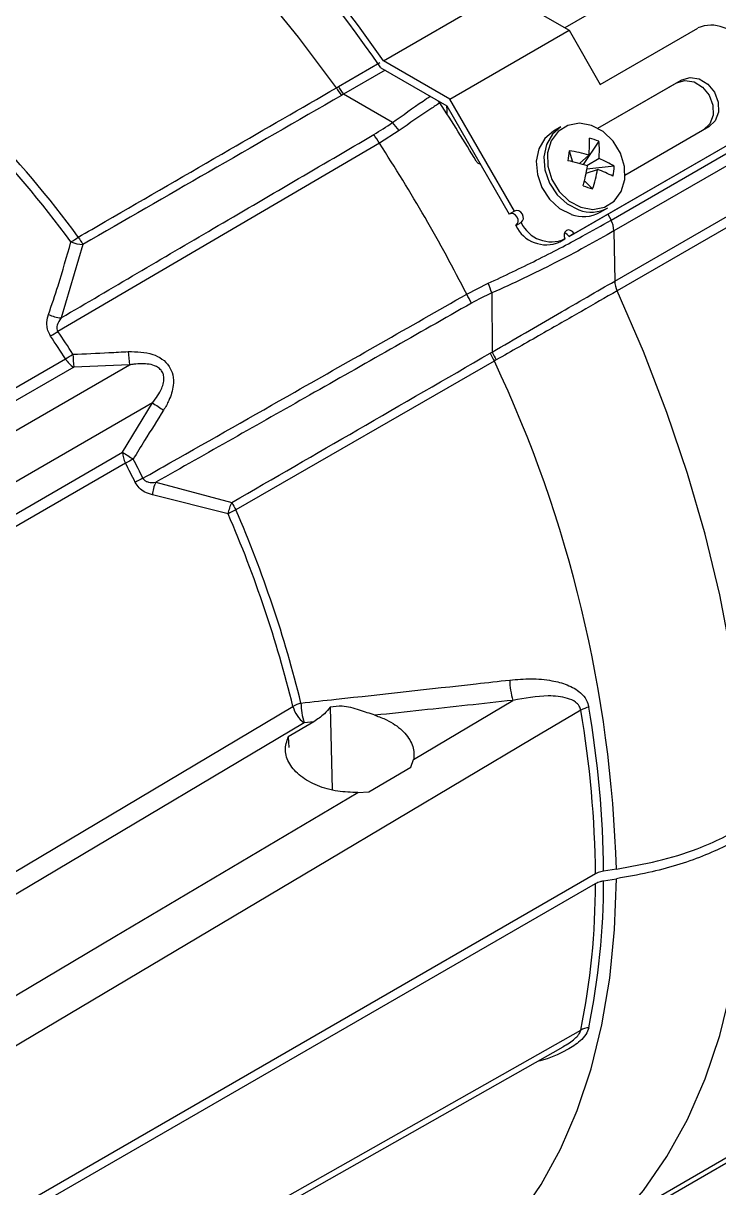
# Model space of a CAD drawing. Extents: x 8 to 113, y 1 to 87.
# Drawn here: x 77.784 to 80.176, y 65.02 to 69.027 of the extents above; entities that cross this region are included whole.
import ezdxf

# ---------------------------------------------------------------- set-up
doc = ezdxf.new("R2010")
doc.units = 0
doc.header["$MEASUREMENT"] = 0
doc.layers.add('OBJECT', color=7, linetype='CONTINUOUS')

msp = doc.modelspace()

# ---------------------------------------------------------------- linework, layer by layer
at = {"layer": 'OBJECT'}
for p, q in [((80.1524, 69.3037), (79.6461, 69.0114)), ((79.0222, 68.8981), (79.4323, 69.1349)), ((79.4323, 69.1349), (79.6609, 69.0029)), ((79.2507, 68.7662), (79.6609, 69.0029)), ((79.6609, 69.0029), (79.7683, 68.8168)), ((79.7683, 68.8168), (80.1042, 69.0107)), ((78.8677, 68.809), (79.0103, 68.8925)), ((79.2507, 68.7662), (79.0222, 68.8981)), ((79.0139, 68.8735), (79.2402, 68.7429)), ((78.8608, 68.805), (78.8677, 68.809)), ((79.7595, 68.6657), (80.0483, 68.8324)), ((79.7595, 68.6657), (80.0303, 68.822)), ((80.0303, 68.822), (80.0483, 68.8324)), ((79.0533, 68.6853), (78.8849, 68.7826)), ((79.4732, 68.3809), (79.2507, 68.7662)), ((79.2164, 68.7531), (79.2112, 68.7596)), ((79.2402, 68.7429), (79.4552, 68.3705)), ((79.8052, 68.3498), (80.479, 68.7387)), ((80.4891, 68.7014), (79.8153, 68.3125)), ((79.0761, 68.6576), (79.0086, 68.6139)), ((79.6331, 68.6706), (79.6069, 68.6555)), ((79.6608, 68.2928), (80.2862, 68.6539)), ((79.6788, 68.3032), (80.3042, 68.6643)), ((80.1418, 68.6704), (79.853, 68.5037)), ((79.0086, 68.6139), (77.9029, 67.9666)), ((79.7638, 68.6209), (79.7096, 68.5407)), ((79.6616, 68.5885), (79.6729, 68.5503)), ((79.697, 68.5442), (79.7291, 68.5734)), ((79.7641, 68.5613), (79.7223, 68.5369)), ((79.7197, 68.5115), (79.7591, 68.5243)), ((79.8161, 68.5351), (79.7222, 68.5249)), ((79.742, 68.4568), (79.7137, 68.4847)), ((79.8179, 68.1396), (80.4165, 68.4852)), ((79.4732, 68.3809), (79.4552, 68.3705)), ((79.7679, 68.3767), (79.7941, 68.3918)), ((79.7947, 68.3702), (79.8052, 68.3498)), ((79.4777, 68.3315), (79.4957, 68.3419)), ((80.2301, 68.3394), (79.8261, 68.1062)), ((79.6466, 68.2847), (79.6286, 68.2743)), ((79.6289, 68.2745), (79.6469, 68.2849)), ((79.6466, 68.2847), (79.6469, 68.2849)), ((79.6788, 68.3032), (79.6608, 68.2928)), ((79.8153, 68.3125), (79.8179, 68.1396)), ((77.9886, 68.2659), (77.9138, 68.0131)), ((79.6286, 68.2743), (79.6289, 68.2745)), ((79.3089, 68.0947), (79.3828, 68.1322)), ((79.395, 68.0992), (79.3966, 67.8957)), ((75.1573, 66.2725), (77.9284, 67.8723)), ((77.957, 67.8435), (75.187, 66.2444)), ((75.2814, 66.1961), (78.1486, 67.8513)), ((78.1486, 67.8513), (77.957, 67.8435)), ((79.4038, 67.8646), (78.5147, 67.3525)), ((79.4105, 67.8684), (79.4038, 67.8646)), ((78.2285, 67.721), (75.3585, 66.0642)), ((78.1247, 67.5511), (78.2285, 67.721)), ((75.3547, 65.952), (78.1247, 67.5511)), ((78.1352, 67.513), (75.3641, 65.9133)), ((78.2392, 67.4473), (78.5012, 67.378)), ((78.4879, 67.3389), (78.2277, 67.4043)), ((79.1257, 66.4938), (79.468, 66.697)), ((78.8393, 66.6734), (78.8456, 66.3898)), ((78.7826, 66.6235), (78.6951, 66.5718)), ((78.7826, 66.6235), (78.7494, 66.62)), ((78.6951, 66.5718), (78.6965, 66.5345)), ((79.117, 66.4672), (79.1257, 66.4938)), ((78.9727, 66.3822), (79.117, 66.4672)), ((78.9341, 66.38), (78.9727, 66.3822)), ((79.7519, 66.0998), (76.4399, 64.1878)), ((79.8236, 66.1158), (79.7797, 66.1091)), ((79.7797, 66.0764), (79.8236, 66.0832)), ((76.4399, 64.1552), (79.7519, 66.0671)), ((80.4165, 65.228), (79.8179, 64.8824)), ((79.8261, 64.9063), (80.2301, 65.1395))]:
    msp.add_line(p, q, dxfattribs=at)
at = {"layer": 'OBJECT', "flags": 128}
for points in [[(78.8608, 68.805), (78.7304, 68.9794), (78.5944, 69.1465), (78.4534, 69.3055), (78.3082, 69.4556), (78.1594, 69.5962), (78.0077, 69.7266), (77.8539, 69.8461), (77.6986, 69.9543), (77.5425, 70.0506), (77.3864, 70.1345), (77.2311, 70.2057), (77.0772, 70.2638), (76.9255, 70.3085), (76.7768, 70.3398), (76.6315, 70.3573), (76.4906, 70.361), (76.3546, 70.351), (76.2241, 70.3271)], [(79.0284, 68.8651), (78.8849, 68.7826), (78.8849, 68.7826), (78.8849, 68.7826)], [(80.0303, 68.822), (80.0592, 68.8304), (80.0907, 68.8252), (80.1202, 68.8072), (80.1432, 68.7792), (80.156, 68.7453), (80.1569, 68.7107), (80.1455, 68.6808), (80.1238, 68.66)], [(80.0483, 68.8324), (80.0772, 68.8408), (80.1087, 68.8356), (80.1382, 68.8176), (80.1612, 68.7896), (80.174, 68.7557), (80.1749, 68.7211), (80.1635, 68.6912), (80.1418, 68.6704)], [(79.2396, 68.7432), (79.2403, 68.727), (79.2409, 68.7138)], [(79.701, 68.3937), (79.7429, 68.3864), (79.7826, 68.3937), (79.8161, 68.4147), (79.8402, 68.4475), (79.8525, 68.4888), (79.8517, 68.5346), (79.8381, 68.5804), (79.8128, 68.6218), (79.7785, 68.6546), (79.7383, 68.6757), (79.6964, 68.6829), (79.6567, 68.6757), (79.6232, 68.6547), (79.5991, 68.6219), (79.5869, 68.5806), (79.5876, 68.5348), (79.6012, 68.489), (79.6265, 68.4476), (79.6609, 68.4148), (79.701, 68.3937)], [(79.6069, 68.6555), (79.5776, 68.6307), (79.5571, 68.5952), (79.5483, 68.5527), (79.5518, 68.507), (79.5674, 68.462), (79.5936, 68.4219), (79.6282, 68.3901), (79.668, 68.3695)], [(79.6331, 68.6706), (79.6037, 68.6458), (79.5833, 68.6103), (79.5745, 68.5678), (79.578, 68.5221), (79.5935, 68.4771), (79.6198, 68.437), (79.6544, 68.4052), (79.6942, 68.3846)], [(79.4777, 68.3315), (79.4829, 68.3365), (79.4857, 68.3437), (79.4855, 68.352), (79.4824, 68.3602), (79.4768, 68.3669), (79.4697, 68.3713), (79.4621, 68.3725), (79.4552, 68.3705)], [(79.4957, 68.3419), (79.5009, 68.3469), (79.5037, 68.3541), (79.5035, 68.3624), (79.5004, 68.3706), (79.4948, 68.3773), (79.4877, 68.3816), (79.4801, 68.3829), (79.4732, 68.3809)], [(79.6788, 68.3032), (79.6732, 68.31), (79.6661, 68.3143), (79.6585, 68.3156), (79.6516, 68.3135), (79.6464, 68.3085), (79.6436, 68.3013), (79.6438, 68.293), (79.6469, 68.2849)], [(80.2719, 66.2653), (80.2653, 66.4568), (80.2477, 66.6539), (80.219, 66.8554), (80.1794, 67.0606), (80.1291, 67.2684), (80.0683, 67.4778), (79.9973, 67.6879), (79.9164, 67.8977), (79.8261, 68.1062)], [(75.8157, 64.9541), (75.9031, 65.006), (76.2525, 65.2139), (77.6503, 66.0452), (78.7111, 66.6763)], [(79.7011, 66.6631), (79.5365, 66.5652), (78.8313, 66.1461), (76.3568, 64.6758)], [(78.7494, 66.62), (77.898, 66.1131), (76.9885, 65.5718), (75.8543, 64.8968)], [(76.6469, 65.0225), (77.1875, 65.3433), (78.0982, 65.8838), (78.9341, 66.38)], [(79.8261, 64.9063), (79.9164, 65.0105), (79.9973, 65.127), (80.0683, 65.2551), (80.1291, 65.3944), (80.1794, 65.5441), (80.219, 65.7035), (80.2477, 65.8719), (80.2653, 66.0486), (80.2719, 66.2326)], [(79.4038, 64.819), (79.4889, 64.9191), (79.565, 65.0305), (79.6319, 65.153), (79.6891, 65.2858), (79.7364, 65.4285), (79.7737, 65.5802), (79.8007, 65.7404), (79.8174, 65.9084), (79.8236, 66.0832)], [(76.3568, 63.6691), (76.5331, 63.7689), (77.2384, 64.1682), (79.7011, 65.5625)], [(76.3316, 63.6301), (76.9692, 63.9912), (79.641, 65.5051)]]:
    msp.add_lwpolyline(points, dxfattribs=at)
at = {"layer": 'OBJECT'}
for centre, radius, start, end in [((75.0352, 66.1244), 4.8569, 34.8267, 53.3589), ((75.0567, 66.1324), 4.8138, 34.7093, 53.2964), ((75.069, 65.9885), 6.069, 26.94753, 33.11138), ((74.7578, 65.9252), 3.9616, 36.3743, 51.099), ((74.7732, 65.9344), 3.9738, 36.3743, 51.099), ((80.1504, 68.9051), 0.1153, 24.8164, 113.6431), ((79.3193, 69.0752), 0.5321, 210.5135, 213.903), ((79.2777, 69.0575), 0.4795, 211.215, 214.9758), ((74.2158, 65.4964), 5.9676, 30.80361, 33.07498), ((78.8417, 68.4884), 0.2891, 35.8257, 42.9489), ((78.5579, 68.3483), 0.5232, 30.512, 34.4184), ((74.1417, 65.4531), 5.8032, 27.07699, 33.00133), ((79.3114, 68.617), 0.4201, 354.0367, 2.0579), ((79.6737, 68.413), 0.2265, 66.5664, 75.3072), ((79.4562, 68.5896), 0.3091, 354.7517, 5.7998), ((80.6955, 68.4339), 1.0454, 171.4975, 173.4128), ((79.5842, 68.0837), 0.5107, 73.5173, 81.2843), ((79.653, 68.2761), 0.3061, 57.7975, 68.7301), ((79.5026, 67.824), 0.746, 72.7187, 78.0532), ((79.0286, 68.6516), 0.7052, 344.9134, 350.5891), ((79.2731, 68.6116), 0.4938, 341.7309, 349.8107), ((79.6101, 68.1265), 0.4248, 61.6825, 69.4531), ((79.587, 68.5478), 0.2295, 348.088, 356.821), ((80.0238, 69.3249), 0.9127, 249.8532, 252.0208), ((79.7103, 68.4804), 0.1187, 249.1351, 299.0502), ((79.7365, 68.4956), 0.1187, 249.1347, 299.0509), ((79.5823, 68.3799), 0.1153, 204.8163, 293.643), ((79.6003, 68.3903), 0.1153, 204.8164, 293.6429), ((79.7279, 68.3088), 0.0874, 2.3954, 27.9366), ((77.7933, 68.5382), 0.3054, 300.3437, 305.9855), ((78.4379, 68.5665), 0.5406, 210.6268, 213.78), ((79.6397, 68.2815), 0.0239, 28.251, 78.2886), ((77.99, 68.3735), 0.1076, 246.7408, 269.2236), ((79.1182, 68.0156), 0.2891, 16.8024, 23.7805), ((79.9029, 68.1428), 0.0851, 182.1754, 205.4882), ((78.8472, 67.8339), 0.5302, 25.688, 29.4621), ((77.9212, 68.1239), 0.1111, 242.7777, 266.1745), ((77.5953, 68.4356), 0.5608, 300.1874, 303.262), ((74.0237, 65.3867), 4.6588, 32.4712, 33.6268), ((74.0091, 65.3782), 4.6455, 32.4714, 33.6267), ((77.5163, 68.5823), 0.8209, 300.1272, 302.2281), ((78.7071, 67.914), 0.7534, 181.9866, 185.367), ((78.7333, 67.9228), 0.5891, 182.4949, 186.9735), ((79.8739, 68.1302), 0.5399, 206.2213, 209.4711), ((79.8376, 68.1029), 0.4873, 205.1655, 208.7653), ((78.0028, 67.9177), 0.0872, 211.3844, 238.2801), ((75.4218, 65.9841), 4.4038, 1.7148, 25.2792), ((78.5879, 68.2177), 0.6131, 234.1083, 238.3568), ((78.2125, 67.5548), 0.0878, 182.437, 208.3971), ((78.5839, 68.2291), 0.8189, 235.892, 238.9544), ((78.523, 66.8377), 0.7788, 117.6471, 119.8617), ((74.0227, 65.3829), 4.6616, 26.4785, 27.3911), ((74.0122, 65.3767), 4.6436, 26.478, 27.3914), ((78.4561, 66.9455), 0.5781, 116.8306, 119.8137), ((78.3402, 67.3971), 0.1127, 153.5897, 176.3805), ((78.5958, 67.324), 0.1089, 150.2605, 172.1248), ((78.9925, 67.6212), 0.5482, 206.3398, 209.3599), ((78.6393, 67.0729), 0.3061, 114.0217, 119.6503), ((74.6595, 65.6804), 4.1722, 13.8093, 23.4219), ((74.6746, 65.6889), 4.185, 13.8093, 23.4219), ((79.6956, 66.7698), 0.239, 180.6682, 197.7498), ((78.7756, 66.561), 0.1321, 106.2691, 119.2322), ((78.9822, 66.692), 0.2436, 180.9856, 197.1951), ((78.8081, 66.7012), 0.1001, 194.3778, 234.1567), ((79.7542, 66.5678), 0.109, 103.4508, 119.0973), ((76.2418, 66.0672), 3.5102, 0.5313, 9.7723), ((76.2605, 66.0765), 3.5193, 0.5305, 9.7724), ((77.2394, 66.0765), 2.5404, 348.5094, 359.9983), ((77.2182, 66.0672), 2.5337, 348.5093, 359.9974), ((79.7323, 65.5059), 0.0647, 93.1019, 118.8104)]:
    msp.add_arc(centre, radius, start, end, dxfattribs=at)
for points, knots in [([(77.9727, 68.2911), (78.0036, 68.3089), (78.177, 68.4093), (78.473, 68.5807), (78.7382, 68.7341), (78.8608, 68.805)], [0, 0, 0, 0, 0.1041979, 0.5858463, 1, 1, 1, 1]), ([(78.8776, 68.7784), (78.7253, 68.6906), (78.429, 68.5197), (78.1326, 68.3489), (77.9886, 68.2659)], [0, 0, 0, 0, 0.514049, 1, 1, 1, 1]), ([(78.8849, 68.7826), (78.8849, 68.7826), (78.8825, 68.7811), (78.8801, 68.7797), (78.8776, 68.7784)], [0, 0, 0, 0, 0.000279, 1, 1, 1, 1]), ([(79.0533, 68.6853), (79.0533, 68.6853), (79.089, 68.7105), (79.1319, 68.7415), (79.175, 68.7703), (79.1831, 68.7758)], [0, 0, 0, 0, 0.000014, 0.810456, 1, 1, 1, 1]), ([(79.2164, 68.7531), (79.206, 68.7463), (79.1595, 68.7158), (79.1126, 68.683), (79.0761, 68.6576)], [0, 0, 0, 0, 0.224509, 1, 1, 1, 1]), ([(78.9895, 68.644), (79.0111, 68.6574), (79.0327, 68.6707), (79.0533, 68.6853), (79.0533, 68.6853)], [0, 0, 0, 0, 0.99997, 1, 1, 1, 1]), ([(77.9138, 68.0131), (78.0882, 68.1157), (78.4465, 68.3263), (78.8053, 68.5362), (78.9895, 68.644)], [0, 0, 0, 0, 0.486656, 1, 1, 1, 1]), ([(79.3565, 68.5427), (79.3564, 68.5427), (79.3553, 68.5423), (79.3528, 68.5428), (79.349, 68.5442), (79.3449, 68.5475), (79.3427, 68.5507), (79.3415, 68.5524)], [0, 0, 0, 0, 0.0147654, 0.1948696, 0.3826513, 0.6837927, 1, 1, 1, 1]), ([(79.3828, 68.1322), (79.4387, 68.1584), (79.5521, 68.2115), (79.6929, 68.2861), (79.7727, 68.3313), (79.8052, 68.3498)], [0, 0, 0, 0, 0.365392, 0.741453, 1, 1, 1, 1]), ([(79.8153, 68.3125), (79.8153, 68.3125), (79.7839, 68.2943), (79.7179, 68.2574), (79.6137, 68.2023), (79.5056, 68.1495), (79.4327, 68.1144), (79.395, 68.0992), (79.395, 68.0992)], [0, 0, 0, 0, 0.000005, 0.2589, 0.517795, 0.758901, 0.999996, 1, 1, 1, 1]), ([(77.8704, 68.0252), (77.8815, 68.0581), (77.9094, 68.1412), (77.9332, 68.2244), (77.9476, 68.2746)], [0, 0, 0, 0, 0.396331, 1, 1, 1, 1]), ([(79.3966, 67.8957), (79.3966, 67.8957), (79.435, 67.9179), (79.5112, 67.9623), (79.621, 68.0258), (79.7241, 68.0855), (79.7876, 68.1221), (79.8179, 68.1396), (79.8179, 68.1396)], [0, 0, 0, 0, 0.000005, 0.254674, 0.509348, 0.754672, 0.999996, 1, 1, 1, 1]), ([(78.1952, 67.4613), (78.2262, 67.4789), (78.4004, 67.5778), (78.7719, 67.7885), (79.1119, 67.9824), (79.3089, 68.0947)], [0, 0, 0, 0, 0.083466, 0.469044, 1, 1, 1, 1]), ([(79.395, 68.0992), (79.395, 68.0992), (79.3713, 68.0882), (79.3482, 68.076), (79.325, 68.0637)], [0, 0, 0, 0, 0.000029, 1, 1, 1, 1]), ([(79.8261, 68.1062), (79.7859, 68.0831), (79.7043, 68.0361), (79.5635, 67.9554), (79.4627, 67.8981), (79.4105, 67.8684)], [0, 0, 0, 0, 0.319105, 0.647495, 1, 1, 1, 1]), ([(79.325, 68.0637), (79.1395, 67.9581), (78.7778, 67.7522), (78.4156, 67.5472), (78.2392, 67.4473)], [0, 0, 0, 0, 0.513008, 1, 1, 1, 1]), ([(77.8773, 67.9508), (77.8738, 67.9571), (77.867, 67.9696), (77.8635, 67.9942), (77.8662, 68.0125), (77.8698, 68.0236), (77.8704, 68.0252)], [0, 0, 0, 0, 0.254854, 0.508629, 0.928588, 1, 1, 1, 1]), ([(77.9138, 68.0131), (77.9082, 68.005), (77.9012, 67.9947), (77.8987, 67.9796), (77.8995, 67.9721), (77.902, 67.9681), (77.9029, 67.9666)], [0, 0, 0, 0, 0.580898, 0.740076, 0.900892, 1, 1, 1, 1]), ([(77.9541, 67.8879), (77.9954, 67.8897), (78.059, 67.8926), (78.1225, 67.896), (78.1448, 67.8972)], [0, 0, 0, 0, 0.648493, 1, 1, 1, 1]), ([(78.1448, 67.8972), (78.1736, 67.8968), (78.2143, 67.8963), (78.2618, 67.8732), (78.2865, 67.8486), (78.2998, 67.816), (78.3008, 67.7747), (78.288, 67.7331), (78.2726, 67.7067), (78.2663, 67.6957)], [0, 0, 0, 0, 0.269459, 0.381209, 0.493906, 0.593567, 0.708386, 0.879636, 1, 1, 1, 1]), ([(78.5012, 67.378), (78.6452, 67.4613), (78.9414, 67.6326), (79.2375, 67.8038), (79.3895, 67.8917)], [0, 0, 0, 0, 0.486388, 1, 1, 1, 1]), ([(79.3895, 67.8917), (79.3919, 67.893), (79.3942, 67.8944), (79.3966, 67.8957), (79.3966, 67.8957)], [0, 0, 0, 0, 0.999705, 1, 1, 1, 1]), ([(78.2285, 67.721), (78.2403, 67.7369), (78.2561, 67.7583), (78.2667, 67.7901), (78.2682, 67.8087), (78.2639, 67.8248), (78.2549, 67.8373), (78.2389, 67.8482), (78.2078, 67.8567), (78.176, 67.8556), (78.1537, 67.8521), (78.1486, 67.8513)], [0, 0, 0, 0, 0.248556, 0.333335, 0.418737, 0.477068, 0.535603, 0.604493, 0.713169, 0.934338, 1, 1, 1, 1]), ([(78.2663, 67.6957), (78.2443, 67.6608), (78.2092, 67.6049), (78.1746, 67.5486), (78.1616, 67.5275)], [0, 0, 0, 0, 0.624895, 1, 1, 1, 1]), ([(78.2277, 67.4043), (78.2188, 67.4068), (78.2028, 67.4115), (78.1816, 67.4264), (78.1729, 67.4404), (78.1687, 67.4471)], [0, 0, 0, 0, 0.395776, 0.712488, 1, 1, 1, 1]), ([(78.1952, 67.4613), (78.1963, 67.4594), (78.1986, 67.4555), (78.2052, 67.4507), (78.2188, 67.4461), (78.2308, 67.4468), (78.2392, 67.4473)], [0, 0, 0, 0, 0.128042, 0.255393, 0.479322, 1, 1, 1, 1]), ([(78.7386, 66.6878), (78.7788, 66.6922), (78.9799, 66.714), (79.2192, 66.7404), (79.4182, 66.7627), (79.4566, 66.767)], [0, 0, 0, 0, 0.167872, 0.839364, 1, 1, 1, 1]), ([(79.4566, 66.767), (79.4811, 66.7691), (79.5301, 66.7731), (79.5969, 66.7673), (79.6552, 66.7521), (79.6964, 66.7293), (79.7213, 66.7011), (79.7265, 66.6822), (79.7288, 66.6738)], [0, 0, 0, 0, 0.227374, 0.454237, 0.628217, 0.803356, 0.912623, 1, 1, 1, 1]), ([(79.468, 66.697), (79.3635, 66.6856), (79.2052, 66.6683), (79.0468, 66.6514), (78.9931, 66.6457)], [0, 0, 0, 0, 0.660515, 1, 1, 1, 1]), ([(79.7011, 66.6631), (79.6997, 66.668), (79.6964, 66.6792), (79.6807, 66.6942), (79.6455, 66.7095), (79.572, 66.7158), (79.5085, 66.7043), (79.468, 66.697)], [0, 0, 0, 0, 0.062412, 0.139208, 0.265335, 0.530914, 1, 1, 1, 1]), ([(78.8393, 66.6734), (78.8328, 66.6656), (78.8153, 66.6447), (78.7952, 66.6316), (78.7826, 66.6235)], [0, 0, 0, 0, 0.372317, 1, 1, 1, 1]), ([(78.9931, 66.6457), (78.9756, 66.6516), (78.9387, 66.664), (78.8866, 66.6797), (78.8529, 66.6752), (78.8393, 66.6734)], [0, 0, 0, 0, 0.350763, 0.739166, 1, 1, 1, 1]), ([(78.9931, 66.6457), (79.0069, 66.6407), (79.0429, 66.6276), (79.0896, 66.5953), (79.1227, 66.5507), (79.1292, 66.5153), (79.1262, 66.4967), (79.1257, 66.4938)], [0, 0, 0, 0, 0.162696, 0.424831, 0.687546, 0.950209, 1, 1, 1, 1]), ([(78.9341, 66.38), (78.9109, 66.3805), (78.8628, 66.3815), (78.7934, 66.4017), (78.7351, 66.4347), (78.6963, 66.4777), (78.6797, 66.5258), (78.69, 66.5565), (78.6951, 66.5718)], [0, 0, 0, 0, 0.15611, 0.324409, 0.493191, 0.662433, 0.831758, 1, 1, 1, 1]), ([(79.8236, 66.1158), (79.8714, 66.1246), (79.9682, 66.1423), (80.1234, 66.1899), (80.217, 66.2374), (80.2719, 66.2653)], [0, 0, 0, 0, 0.2875136, 0.5817952, 1, 1, 1, 1]), ([(80.2719, 66.2326), (80.2229, 66.2075), (80.1215, 66.1554), (79.9649, 66.1083), (79.8608, 66.0898), (79.8236, 66.0832)], [0, 0, 0, 0, 0.3750494, 0.7769838, 1, 1, 1, 1]), ([(79.7797, 66.1091), (79.7731, 66.1077), (79.7628, 66.1055), (79.7548, 66.1013), (79.7519, 66.0998)], [0, 0, 0, 0, 0.643566, 1, 1, 1, 1]), ([(79.7519, 66.0671), (79.7573, 66.0697), (79.7657, 66.0738), (79.776, 66.0757), (79.7797, 66.0764)], [0, 0, 0, 0, 0.643559, 1, 1, 1, 1]), ([(79.7288, 65.5704), (79.726, 65.5624), (79.7203, 65.5463), (79.6946, 65.519), (79.6429, 65.4857), (79.5904, 65.4634), (79.555, 65.4554), (79.552, 65.4547)], [0, 0, 0, 0, 0.1438248, 0.2869434, 0.5316681, 0.9597845, 1, 1, 1, 1]), ([(79.6406, 65.5057), (79.655, 65.5141), (79.6753, 65.5259), (79.6938, 65.5458), (79.6996, 65.5561), (79.7008, 65.5614), (79.7011, 65.5625)], [0, 0, 0, 0, 0.5397655, 0.7593334, 0.9469987, 1, 1, 1, 1])]:
    msp.add_open_spline(points, degree=3, knots=knots, dxfattribs=at)

doc.saveas('drawing.dxf')
